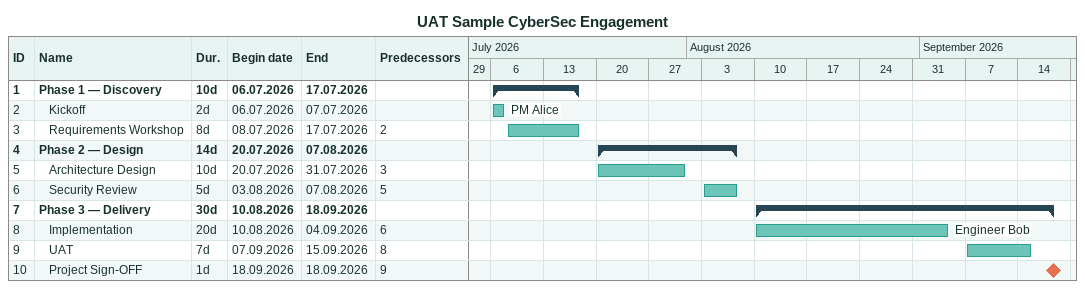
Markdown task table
UAT Sample CyberSec Engagement

| ID | Level | Task | Duration | Start | Finish | Predecessors | Resources |
|---|---|---|---|---|---|---|---|
| 1 | 1 | **Phase 1 — Discovery** | 10d | 2026-07-06 | 2026-07-17 |  |  |
| 2 | 2 | Kickoff | 2d | 2026-07-06 | 2026-07-07 |  | PM Alice |
| 3 | 2 | Requirements Workshop | 8d | 2026-07-08 | 2026-07-17 | 2 |  |
| 4 | 1 | **Phase 2 — Design** | 14d | 2026-07-20 | 2026-08-07 |  |  |
| 5 | 2 | Architecture Design | 10d | 2026-07-20 | 2026-07-31 | 3 |  |
| 6 | 2 | Security Review | 5d | 2026-08-03 | 2026-08-07 | 5 |  |
| 7 | 1 | **Phase 3 — Delivery** | 30d | 2026-08-10 | 2026-09-18 |  |  |
| 8 | 2 | Implementation | 20d | 2026-08-10 | 2026-09-04 | 6 | Engineer Bob |
| 9 | 2 | UAT | 7d | 2026-09-07 | 2026-09-15 | 8 |  |
| 10 | 2 | Project Sign-OFF | 1d | 2026-09-18 | 2026-09-18 | 9 |  |
